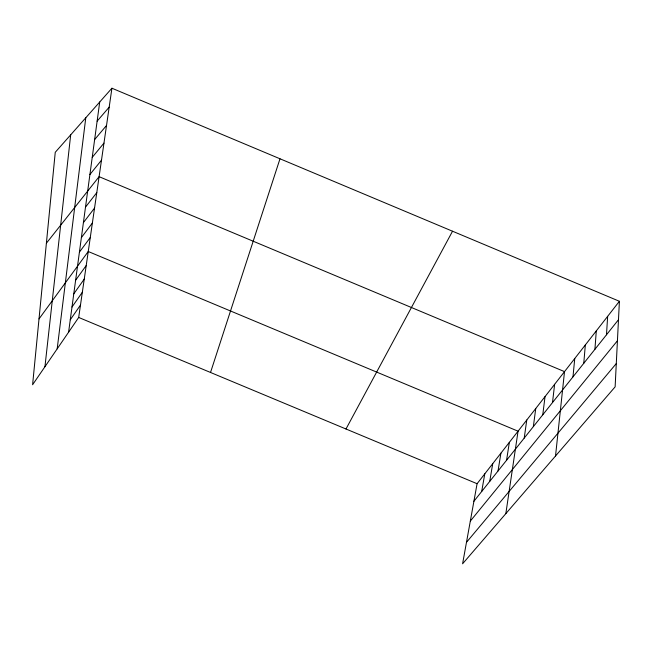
<?xml version="1.0" encoding="UTF-8"?>
<svg xmlns="http://www.w3.org/2000/svg" width="652" height="652" viewBox="0 0 652 652"><rect width="100%" height="100%" fill="white"/><g stroke="black" fill="none" stroke-linecap="round" stroke-linejoin="round"><path stroke-width="0.98" d="M619.4 301.281L615.129 386.856L462.594 563.784L477.085 483.711L619.4 301.281L111.924 88.216L55.249 152.299L32.6 384.737L78.688 317.451L111.924 88.216M606.482 334.786L607.648 316.35M594.917 349.309L596.295 330.898M583.76 363.327L585.341 344.941M572.978 376.856L574.754 358.51M555.52 456.001L564.518 371.624L99.096 176.676L46.39 243.204M44.947 366.701L70.685 134.842M552.505 402.569L554.624 384.321M57.18 348.853L85.779 117.776M542.766 414.794L545.039 396.603M533.344 426.62L535.757 408.494M68.59 332.194L99.715 102.014M524.224 438.079L526.767 420.018M505.83 513.637L518.055 431.192L88.248 251.509L39.014 318.918M506.563 460.255L509.351 442.349M498.022 470.98L500.915 453.164M489.733 481.388L492.733 463.653M481.698 491.478L484.786 473.833M210.523 372.471L279.993 158.778M345.984 429L452.529 231.224M70.261 319.798L80.489 305.054M71.989 307.027L82.339 292.275M73.774 293.848L84.247 279.105M75.616 280.246L86.219 265.527M79.414 252.145L90.286 237.483M81.378 237.621L92.38 223M83.407 222.625L94.548 208.061M85.502 207.124L96.789 192.625M473.906 501.266L618.479 319.724M89.911 174.516L101.492 160.18M470.32 521.095L617.428 340.768M92.234 157.352L103.961 143.122M466.473 542.334L616.295 363.563M94.638 139.569L106.52 125.461M97.132 121.133L109.177 107.172M78.688 317.451L477.085 483.711"/></g></svg>
